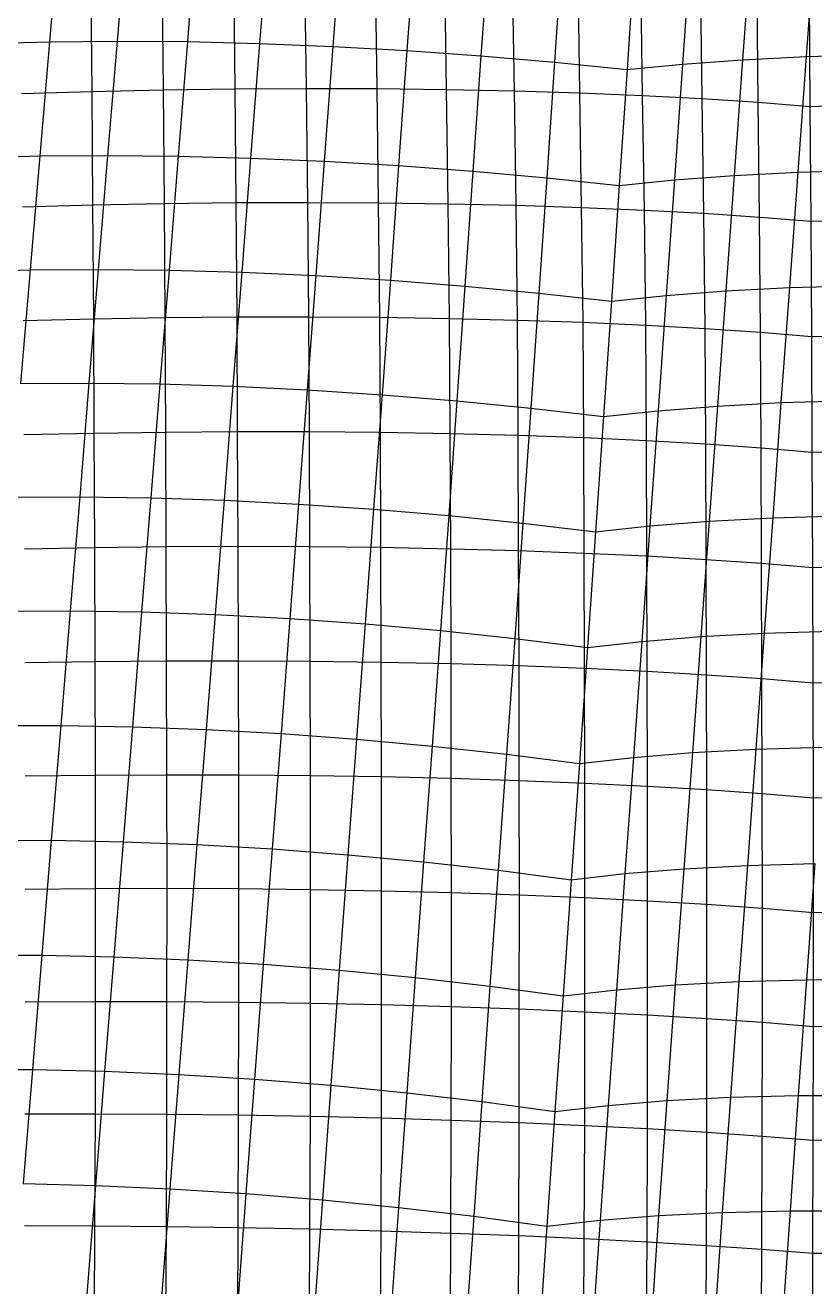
# Model space of a CAD drawing. Extents: x -429 to 429, y -1 to 209.
# Drawn here: x -165.32 to -142.7, y 104.79 to 140.9 of the extents above; entities that cross this region are included whole.
import ezdxf

# ---------------------------------------------------------------- set-up
doc = ezdxf.new("R2010")
doc.units = 0

msp = doc.modelspace()

# ---------------------------------------------------------------- linework, layer by layer
at = {"layer": 'default', "color": 5, "linetype": 'CONTINUOUS'}
for p, q in [((-164.354, 143.71, 13.21), (-164.626, 140.431, 12.586)), ((-162.416, 143.731, 12.329), (-162.683, 140.449, 11.695)), ((-160.41, 143.718, 11.618), (-160.671, 140.432, 10.979)), ((-158.353, 143.671, 11.084), (-158.606, 140.381, 10.444)), ((-156.259, 143.592, 10.73), (-156.504, 140.296, 10.096)), ((-154.147, 143.48, 10.56), (-154.383, 140.178, 9.935)), ((-152.031, 143.336, 10.574), (-152.26, 140.027, 9.965)), ((-149.928, 143.162, 10.773), (-150.151, 139.846, 10.185)), ((-146.25, 143.114, 9.727), (-146.483, 139.791, 9.14)), ((-144.529, 143.237, 8.442), (-144.767, 139.915, 7.833)), ((-142.702, 143.328, 7.309), (-142.942, 140.007, 6.683)), ((-147.854, 142.959, 11.155), (-148.075, 139.634, 10.593)), ((-147.854, 142.959, 11.155), (-148.075, 139.634, 10.593)), ((-166.484, 140.378, 13.646), (-164.626, 140.431, 12.586)), ((-164.626, 140.431, 12.586), (-164.902, 137.16, 11.954)), ((-164.626, 140.431, 12.586), (-162.683, 140.449, 11.695)), ((-162.683, 140.449, 11.695), (-162.955, 137.176, 11.051)), ((-162.683, 140.449, 11.695), (-160.671, 140.432, 10.979)), ((-160.671, 140.432, 10.979), (-160.935, 137.156, 10.33)), ((-160.671, 140.432, 10.979), (-158.606, 140.381, 10.444)), ((-158.606, 140.381, 10.444), (-158.861, 137.1, 9.795)), ((-158.606, 140.381, 10.444), (-156.504, 140.296, 10.096)), ((-156.504, 140.296, 10.096), (-156.75, 137.009, 9.452)), ((-156.504, 140.296, 10.096), (-154.383, 140.178, 9.935)), ((-154.383, 140.178, 9.935), (-154.62, 136.884, 9.303)), ((-154.383, 140.178, 9.935), (-152.26, 140.027, 9.965)), ((-152.26, 140.027, 9.965), (-152.489, 136.725, 9.35)), ((-152.26, 140.027, 9.965), (-150.151, 139.846, 10.185)), ((-150.151, 139.846, 10.185), (-150.376, 136.534, 9.592)), ((-150.151, 139.846, 10.185), (-148.075, 139.634, 10.593)), ((-148.075, 139.634, 10.593), (-146.483, 139.791, 9.14)), ((-146.483, 139.791, 9.14), (-146.717, 136.474, 8.549)), ((-146.483, 139.791, 9.14), (-144.767, 139.915, 7.833)), ((-144.767, 139.915, 7.833), (-145.008, 136.601, 7.219)), ((-144.767, 139.915, 7.833), (-142.942, 140.007, 6.683)), ((-142.942, 140.007, 6.683), (-143.185, 136.694, 6.049)), ((-142.942, 140.007, 6.683), (-141.023, 140.065, 5.698)), ((-148.075, 139.634, 10.593), (-148.298, 136.313, 10.027)), ((-148.075, 139.634, 10.593), (-148.298, 136.313, 10.027)), ((-166.761, 137.108, 13.029), (-164.902, 137.16, 11.954)), ((-164.902, 137.16, 11.954), (-165.175, 133.899, 11.327)), ((-164.902, 137.16, 11.954), (-162.955, 137.176, 11.051)), ((-162.955, 137.176, 11.051), (-163.223, 133.913, 10.415)), ((-162.955, 137.176, 11.051), (-160.935, 137.156, 10.33)), ((-160.935, 137.156, 10.33), (-161.197, 133.89, 9.688)), ((-160.935, 137.156, 10.33), (-158.861, 137.1, 9.795)), ((-158.861, 137.1, 9.795), (-159.115, 133.829, 9.153)), ((-158.861, 137.1, 9.795), (-156.75, 137.009, 9.452)), ((-156.75, 137.009, 9.452), (-156.995, 133.733, 8.814)), ((-156.75, 137.009, 9.452), (-154.62, 136.884, 9.303)), ((-154.62, 136.884, 9.303), (-154.857, 133.6, 8.675)), ((-154.62, 136.884, 9.303), (-152.489, 136.725, 9.35)), ((-152.489, 136.725, 9.35), (-152.719, 133.433, 8.736)), ((-152.489, 136.725, 9.35), (-150.376, 136.534, 9.592)), ((-150.376, 136.534, 9.592), (-150.601, 133.233, 8.998)), ((-150.376, 136.534, 9.592), (-148.298, 136.313, 10.027)), ((-146.717, 136.474, 8.549), (-145.008, 136.601, 7.219)), ((-145.008, 136.601, 7.219), (-145.247, 133.296, 6.606)), ((-145.008, 136.601, 7.219), (-143.185, 136.694, 6.049)), ((-143.185, 136.694, 6.049), (-143.425, 133.391, 5.419)), ((-143.185, 136.694, 6.049), (-141.263, 136.751, 5.049)), ((-148.298, 136.313, 10.027), (-148.521, 133.001, 9.457)), ((-148.298, 136.313, 10.027), (-148.521, 133.001, 9.457)), ((-148.298, 136.313, 10.027), (-146.717, 136.474, 8.549)), ((-146.717, 136.474, 8.549), (-146.951, 133.166, 7.956)), ((-167.036, 133.847, 12.416), (-165.175, 133.899, 11.327)), ((-165.175, 133.899, 11.327), (-165.449, 130.647, 10.697)), ((-165.175, 133.899, 11.327), (-163.223, 133.913, 10.415)), ((-163.223, 133.913, 10.415), (-163.492, 130.659, 9.776)), ((-163.223, 133.913, 10.415), (-161.197, 133.89, 9.688)), ((-161.197, 133.89, 9.688), (-161.459, 130.633, 9.045)), ((-161.197, 133.89, 9.688), (-159.115, 133.829, 9.153)), ((-159.115, 133.829, 9.153), (-159.369, 130.568, 8.509)), ((-159.115, 133.829, 9.153), (-156.995, 133.733, 8.814)), ((-156.995, 133.733, 8.814), (-157.242, 130.465, 8.174)), ((-156.995, 133.733, 8.814), (-154.857, 133.6, 8.675)), ((-154.857, 133.6, 8.675), (-155.095, 130.325, 8.044)), ((-154.857, 133.6, 8.675), (-152.719, 133.433, 8.736)), ((-152.719, 133.433, 8.736), (-152.951, 130.149, 8.118)), ((-152.719, 133.433, 8.736), (-150.601, 133.233, 8.998)), ((-146.951, 133.166, 7.956), (-145.247, 133.296, 6.606)), ((-145.247, 133.296, 6.606), (-145.487, 130, 5.988)), ((-145.247, 133.296, 6.606), (-143.425, 133.391, 5.419)), ((-143.425, 133.391, 5.419), (-143.666, 130.097, 4.785)), ((-143.425, 133.391, 5.419), (-141.502, 133.448, 4.406)), ((-150.601, 133.233, 8.998), (-150.828, 129.939, 8.398)), ((-150.601, 133.233, 8.998), (-148.521, 133.001, 9.457)), ((-148.521, 133.001, 9.457), (-148.747, 129.698, 8.879)), ((-148.521, 133.001, 9.457), (-148.747, 129.698, 8.879)), ((-148.521, 133.001, 9.457), (-146.951, 133.166, 7.956)), ((-146.951, 133.166, 7.956), (-147.186, 129.867, 7.357)), ((-165.449, 130.647, 10.697), (-163.492, 130.659, 9.776)), ((-163.492, 130.659, 9.776), (-163.755, 127.402, 9.153)), ((-163.492, 130.659, 9.776), (-161.459, 130.633, 9.045)), ((-161.459, 130.633, 9.045), (-161.717, 127.373, 8.418)), ((-161.459, 130.633, 9.045), (-159.369, 130.568, 8.509)), ((-159.369, 130.568, 8.509), (-159.621, 127.303, 7.882)), ((-159.369, 130.568, 8.509), (-157.242, 130.465, 8.174)), ((-157.242, 130.465, 8.174), (-157.487, 127.195, 7.549)), ((-157.242, 130.465, 8.174), (-155.095, 130.325, 8.044)), ((-155.095, 130.325, 8.044), (-155.335, 127.048, 7.423)), ((-155.095, 130.325, 8.044), (-152.951, 130.149, 8.118)), ((-152.951, 130.149, 8.118), (-153.185, 126.865, 7.506)), ((-152.951, 130.149, 8.118), (-150.828, 129.939, 8.398)), ((-145.487, 130, 5.988), (-143.666, 130.097, 4.785)), ((-143.666, 130.097, 4.785), (-143.901, 126.8, 4.161)), ((-143.666, 130.097, 4.785), (-141.74, 130.155, 3.759)), ((-150.828, 129.939, 8.398), (-151.058, 126.646, 7.796)), ((-150.828, 129.939, 8.398), (-148.747, 129.698, 8.879)), ((-148.747, 129.698, 8.879), (-148.975, 126.395, 8.291)), ((-148.747, 129.698, 8.879), (-148.975, 126.395, 8.291)), ((-148.747, 129.698, 8.879), (-147.186, 129.867, 7.357)), ((-147.186, 129.867, 7.357), (-147.419, 126.568, 6.756)), ((-147.186, 129.867, 7.357), (-145.487, 130, 5.988)), ((-145.487, 130, 5.988), (-145.722, 126.703, 5.375)), ((-165.715, 127.392, 10.08), (-163.755, 127.402, 9.153)), ((-163.755, 127.402, 9.153), (-164.025, 124.138, 8.511)), ((-163.755, 127.402, 9.153), (-161.717, 127.373, 8.418)), ((-161.717, 127.373, 8.418), (-161.982, 124.105, 7.771)), ((-161.717, 127.373, 8.418), (-159.621, 127.303, 7.882)), ((-159.621, 127.303, 7.882), (-159.879, 124.031, 7.234)), ((-159.621, 127.303, 7.882), (-157.487, 127.195, 7.549)), ((-157.487, 127.195, 7.549), (-157.737, 123.917, 6.904)), ((-157.487, 127.195, 7.549), (-155.335, 127.048, 7.423)), ((-155.335, 127.048, 7.423), (-155.578, 123.764, 6.785)), ((-155.335, 127.048, 7.423), (-153.185, 126.865, 7.506)), ((-153.185, 126.865, 7.506), (-153.423, 123.573, 6.878)), ((-153.185, 126.865, 7.506), (-151.058, 126.646, 7.796)), ((-145.722, 126.703, 5.375), (-143.901, 126.8, 4.161)), ((-143.901, 126.8, 4.161), (-144.143, 123.497, 3.519)), ((-143.901, 126.8, 4.161), (-141.972, 126.858, 3.126)), ((-151.058, 126.646, 7.796), (-151.292, 123.346, 7.182)), ((-151.058, 126.646, 7.796), (-148.975, 126.395, 8.291)), ((-148.975, 126.395, 8.291), (-147.419, 126.568, 6.756)), ((-147.419, 126.568, 6.756), (-147.657, 123.262, 6.141)), ((-147.419, 126.568, 6.756), (-145.722, 126.703, 5.375)), ((-145.722, 126.703, 5.375), (-145.964, 123.399, 4.745)), ((-148.975, 126.395, 8.291), (-149.206, 123.086, 7.693)), ((-148.975, 126.395, 8.291), (-149.206, 123.086, 7.693)), ((-165.99, 124.13, 9.445), (-164.025, 124.138, 8.511)), ((-164.025, 124.138, 8.511), (-164.295, 120.858, 7.87)), ((-164.025, 124.138, 8.511), (-161.982, 124.105, 7.771)), ((-161.982, 124.105, 7.771), (-162.246, 120.821, 7.126)), ((-161.982, 124.105, 7.771), (-159.879, 124.031, 7.234)), ((-159.879, 124.031, 7.234), (-160.137, 120.743, 6.588)), ((-159.879, 124.031, 7.234), (-157.737, 123.917, 6.904)), ((-157.737, 123.917, 6.904), (-157.989, 120.623, 6.261)), ((-157.737, 123.917, 6.904), (-155.578, 123.764, 6.785)), ((-155.578, 123.764, 6.785), (-155.824, 120.464, 6.147)), ((-155.578, 123.764, 6.785), (-153.423, 123.573, 6.878)), ((-153.423, 123.573, 6.878), (-153.663, 120.266, 6.247)), ((-153.423, 123.573, 6.878), (-151.292, 123.346, 7.182)), ((-144.143, 123.497, 3.519), (-142.212, 123.555, 2.474)), ((-151.292, 123.346, 7.182), (-151.527, 120.033, 6.562)), ((-151.292, 123.346, 7.182), (-149.206, 123.086, 7.693)), ((-149.206, 123.086, 7.693), (-147.657, 123.262, 6.141)), ((-147.657, 123.262, 6.141), (-147.895, 119.942, 5.521)), ((-147.657, 123.262, 6.141), (-145.964, 123.399, 4.745)), ((-145.964, 123.399, 4.745), (-146.205, 120.081, 4.113)), ((-145.964, 123.399, 4.745), (-144.143, 123.497, 3.519)), ((-144.143, 123.497, 3.519), (-144.383, 120.178, 2.876)), ((-149.206, 123.086, 7.693), (-149.439, 119.765, 7.087)), ((-149.206, 123.086, 7.693), (-149.439, 119.765, 7.087)), ((-166.263, 120.853, 8.81), (-164.295, 120.858, 7.87)), ((-164.295, 120.858, 7.87), (-164.569, 117.569, 7.214)), ((-164.295, 120.858, 7.87), (-162.246, 120.821, 7.126)), ((-162.246, 120.821, 7.126), (-162.514, 117.529, 6.467)), ((-162.246, 120.821, 7.126), (-160.137, 120.743, 6.588)), ((-160.137, 120.743, 6.588), (-160.399, 117.446, 5.928)), ((-160.137, 120.743, 6.588), (-157.989, 120.623, 6.261)), ((-157.989, 120.623, 6.261), (-158.244, 117.321, 5.603)), ((-157.989, 120.623, 6.261), (-155.824, 120.464, 6.147)), ((-155.824, 120.464, 6.147), (-156.072, 117.156, 5.495)), ((-155.824, 120.464, 6.147), (-153.663, 120.266, 6.247)), ((-153.663, 120.266, 6.247), (-153.904, 116.952, 5.606)), ((-153.663, 120.266, 6.247), (-151.527, 120.033, 6.562)), ((-151.527, 120.033, 6.562), (-151.765, 116.711, 5.934)), ((-151.527, 120.033, 6.562), (-149.439, 119.765, 7.087)), ((-149.439, 119.765, 7.087), (-147.895, 119.942, 5.521)), ((-147.895, 119.942, 5.521), (-148.137, 116.615, 4.894)), ((-147.895, 119.942, 5.521), (-146.205, 120.081, 4.113)), ((-146.205, 120.081, 4.113), (-146.45, 116.754, 3.471)), ((-146.205, 120.081, 4.113), (-144.383, 120.178, 2.876)), ((-144.383, 120.178, 2.876), (-144.629, 116.851, 2.221)), ((-144.383, 120.178, 2.876), (-142.45, 120.235, 1.823)), ((-149.439, 119.765, 7.087), (-149.674, 116.436, 6.476)), ((-149.439, 119.765, 7.087), (-149.674, 116.436, 6.476)), ((-166.542, 117.566, 8.162), (-164.569, 117.569, 7.214)), ((-164.569, 117.569, 7.214), (-164.844, 114.28, 6.559)), ((-164.569, 117.569, 7.214), (-162.514, 117.529, 6.467)), ((-162.514, 117.529, 6.467), (-162.783, 114.236, 5.807)), ((-162.514, 117.529, 6.467), (-160.399, 117.446, 5.928)), ((-160.399, 117.446, 5.928), (-160.661, 114.149, 5.268)), ((-160.399, 117.446, 5.928), (-158.244, 117.321, 5.603)), ((-158.244, 117.321, 5.603), (-158.498, 114.019, 4.946)), ((-158.244, 117.321, 5.603), (-156.072, 117.156, 5.495)), ((-156.072, 117.156, 5.495), (-156.319, 113.849, 4.845)), ((-156.072, 117.156, 5.495), (-153.904, 116.952, 5.606)), ((-153.904, 116.952, 5.606), (-154.146, 113.639, 4.966)), ((-153.904, 116.952, 5.606), (-151.765, 116.711, 5.934)), ((-151.765, 116.711, 5.934), (-152.002, 113.393, 5.307)), ((-151.765, 116.711, 5.934), (-149.674, 116.436, 6.476)), ((-148.137, 116.615, 4.894), (-146.45, 116.754, 3.471)), ((-146.45, 116.754, 3.471), (-146.695, 113.429, 2.829)), ((-146.45, 116.754, 3.471), (-144.629, 116.851, 2.221)), ((-144.629, 116.851, 2.221), (-144.874, 113.525, 1.567)), ((-144.629, 116.851, 2.221), (-142.693, 116.906, 1.157)), ((-142.693, 116.906, 1.157), (-142.936, 113.578, 0.493)), ((-149.674, 116.436, 6.476), (-149.909, 113.112, 5.866)), ((-149.674, 116.436, 6.476), (-149.909, 113.112, 5.866)), ((-149.674, 116.436, 6.476), (-148.137, 116.615, 4.894)), ((-148.137, 116.615, 4.894), (-148.379, 113.29, 4.268)), ((-166.821, 114.28, 7.515), (-164.844, 114.28, 6.559)), ((-164.844, 114.28, 6.559), (-165.113, 111.003, 5.92)), ((-164.844, 114.28, 6.559), (-162.783, 114.236, 5.807)), ((-162.783, 114.236, 5.807), (-163.047, 110.955, 5.165)), ((-162.783, 114.236, 5.807), (-160.661, 114.149, 5.268)), ((-160.661, 114.149, 5.268), (-160.918, 110.863, 4.624)), ((-160.661, 114.149, 5.268), (-158.498, 114.019, 4.946)), ((-158.498, 114.019, 4.946), (-158.749, 110.729, 4.304)), ((-158.498, 114.019, 4.946), (-156.319, 113.849, 4.845)), ((-156.319, 113.849, 4.845), (-156.564, 110.554, 4.208)), ((-156.319, 113.849, 4.845), (-154.146, 113.639, 4.966)), ((-154.146, 113.639, 4.966), (-154.385, 110.34, 4.337)), ((-154.146, 113.639, 4.966), (-152.002, 113.393, 5.307)), ((-148.379, 113.29, 4.268), (-146.695, 113.429, 2.829)), ((-146.695, 113.429, 2.829), (-146.935, 110.118, 2.199)), ((-146.695, 113.429, 2.829), (-144.874, 113.525, 1.567)), ((-144.874, 113.525, 1.567), (-145.114, 110.212, 0.926)), ((-144.874, 113.525, 1.567), (-142.936, 113.578, 0.493)), ((-142.936, 113.578, 0.493), (-143.173, 110.262, -0.156)), ((-142.936, 113.578, 0.493), (-140.9, 113.588, -0.381)), ((-152.002, 113.393, 5.307), (-152.237, 110.089, 4.69)), ((-152.002, 113.393, 5.307), (-149.909, 113.112, 5.866)), ((-149.909, 113.112, 5.866), (-150.141, 109.804, 5.263)), ((-149.909, 113.112, 5.866), (-150.141, 109.804, 5.263)), ((-149.909, 113.112, 5.866), (-148.379, 113.29, 4.268)), ((-148.379, 113.29, 4.268), (-148.617, 109.981, 3.65)), ((-167.093, 111.006, 6.882), (-165.113, 111.003, 5.92)), ((-165.113, 111.003, 5.92), (-165.375, 107.741, 5.3)), ((-165.113, 111.003, 5.92), (-163.047, 110.955, 5.165)), ((-163.047, 110.955, 5.165), (-163.304, 107.689, 4.542)), ((-163.047, 110.955, 5.165), (-160.918, 110.863, 4.624)), ((-160.918, 110.863, 4.624), (-161.17, 107.593, 4)), ((-160.918, 110.863, 4.624), (-158.749, 110.729, 4.304)), ((-158.749, 110.729, 4.304), (-158.996, 107.456, 3.682)), ((-158.749, 110.729, 4.304), (-156.564, 110.554, 4.208)), ((-156.564, 110.554, 4.208), (-156.805, 107.277, 3.59)), ((-156.564, 110.554, 4.208), (-154.385, 110.34, 4.337)), ((-154.385, 110.34, 4.337), (-154.621, 107.06, 3.725)), ((-154.385, 110.34, 4.337), (-152.237, 110.089, 4.69)), ((-146.935, 110.118, 2.199), (-145.114, 110.212, 0.926)), ((-145.114, 110.212, 0.926), (-145.348, 106.916, 0.302)), ((-145.114, 110.212, 0.926), (-143.173, 110.262, -0.156)), ((-143.173, 110.262, -0.156), (-143.405, 106.963, -0.787)), ((-143.173, 110.262, -0.156), (-141.133, 110.269, -1.036)), ((-152.237, 110.089, 4.69), (-152.468, 106.806, 4.086)), ((-152.237, 110.089, 4.69), (-150.141, 109.804, 5.263)), ((-150.141, 109.804, 5.263), (-150.37, 106.519, 4.669)), ((-150.141, 109.804, 5.263), (-150.37, 106.519, 4.669)), ((-150.141, 109.804, 5.263), (-148.617, 109.981, 3.65)), ((-148.617, 109.981, 3.65), (-148.85, 106.693, 3.045)), ((-148.617, 109.981, 3.65), (-146.935, 110.118, 2.199)), ((-146.935, 110.118, 2.199), (-147.17, 106.825, 1.584)), ((-165.375, 107.741, 5.3), (-163.304, 107.689, 4.542)), ((-163.304, 107.689, 4.542), (-163.557, 104.441, 3.934)), ((-163.304, 107.689, 4.542), (-161.17, 107.593, 4)), ((-161.17, 107.593, 4), (-161.418, 104.342, 3.392)), ((-161.17, 107.593, 4), (-158.996, 107.456, 3.682)), ((-158.996, 107.456, 3.682), (-159.238, 104.201, 3.074)), ((-158.996, 107.456, 3.682), (-156.805, 107.277, 3.59)), ((-156.805, 107.277, 3.59), (-157.041, 104.02, 2.986)), ((-156.805, 107.277, 3.59), (-154.621, 107.06, 3.725)), ((-154.621, 107.06, 3.725), (-154.853, 103.801, 3.127)), ((-154.621, 107.06, 3.725), (-152.468, 106.806, 4.086)), ((-147.17, 106.825, 1.584), (-145.348, 106.916, 0.302)), ((-145.348, 106.916, 0.302), (-145.577, 103.639, -0.306)), ((-145.348, 106.916, 0.302), (-143.405, 106.963, -0.787)), ((-143.405, 106.963, -0.787), (-143.631, 103.682, -1.403)), ((-143.405, 106.963, -0.787), (-141.361, 106.966, -1.672)), ((-152.468, 106.806, 4.086), (-152.696, 103.546, 3.497)), ((-152.468, 106.806, 4.086), (-150.37, 106.519, 4.669)), ((-150.37, 106.519, 4.669), (-148.85, 106.693, 3.045)), ((-148.85, 106.693, 3.045), (-149.078, 103.426, 2.456)), ((-148.85, 106.693, 3.045), (-147.17, 106.825, 1.584)), ((-147.17, 106.825, 1.584), (-147.399, 103.554, 0.985)), ((-150.37, 106.519, 4.669), (-150.595, 103.257, 4.09)), ((-150.37, 106.519, 4.669), (-150.595, 103.257, 4.09))]:
    msp.add_line(p, q, dxfattribs=at)
at = {"layer": 'default', "color": 3, "linetype": 'CONTINUOUS'}
for p, q in [((-161.359, 139.055, 37.046), (-161.39, 142.303, 36.676)), ((-159.307, 139.083, 37.068), (-159.342, 142.337, 36.683)), ((-157.261, 139.095, 36.915), (-157.3, 142.352, 36.521)), ((-155.235, 139.088, 36.589), (-155.279, 142.35, 36.189)), ((-153.245, 139.065, 36.093), (-153.292, 142.331, 35.691)), ((-151.304, 139.024, 35.43), (-151.355, 142.294, 35.031)), ((-163.401, 139.009, 36.851), (-163.431, 142.253, 36.499)), ((-149.428, 138.967, 34.604), (-149.479, 142.239, 34.211)), ((-147.629, 138.893, 33.623), (-147.679, 142.168, 33.239)), ((-145.921, 138.803, 32.492), (-145.967, 142.08, 32.121)), ((-144.316, 138.697, 31.221), (-144.354, 141.977, 30.865)), ((-142.826, 138.578, 29.818), (-142.853, 141.858, 29.48)), ((-142.826, 138.578, 29.818), (-142.853, 141.858, 29.48)), ((-163.401, 139.009, 36.851), (-161.359, 139.055, 37.046)), ((-161.359, 139.055, 37.046), (-159.307, 139.083, 37.068)), ((-161.331, 135.799, 37.408), (-161.359, 139.055, 37.046)), ((-159.307, 139.083, 37.068), (-157.261, 139.095, 36.915)), ((-159.276, 135.823, 37.445), (-159.307, 139.083, 37.068)), ((-157.261, 139.095, 36.915), (-155.235, 139.088, 36.589)), ((-157.224, 135.83, 37.303), (-157.261, 139.095, 36.915)), ((-155.235, 139.088, 36.589), (-153.245, 139.065, 36.093)), ((-155.194, 135.82, 36.984), (-155.235, 139.088, 36.589)), ((-153.245, 139.065, 36.093), (-151.304, 139.024, 35.43)), ((-153.199, 135.792, 36.489), (-153.245, 139.065, 36.093)), ((-165.42, 138.947, 36.483), (-163.401, 139.009, 36.851)), ((-163.376, 135.759, 37.193), (-163.401, 139.009, 36.851)), ((-151.304, 139.024, 35.43), (-149.428, 138.967, 34.604)), ((-151.255, 135.748, 35.823), (-151.304, 139.024, 35.43)), ((-149.428, 138.967, 34.604), (-147.629, 138.893, 33.623)), ((-149.377, 135.687, 34.991), (-149.428, 138.967, 34.604)), ((-147.629, 138.893, 33.623), (-145.921, 138.803, 32.492)), ((-147.58, 135.61, 33.999), (-147.629, 138.893, 33.623)), ((-145.921, 138.803, 32.492), (-144.316, 138.697, 31.221)), ((-145.877, 135.518, 32.854), (-145.921, 138.803, 32.492)), ((-144.316, 138.697, 31.221), (-142.826, 138.578, 29.818)), ((-144.281, 135.411, 31.565), (-144.316, 138.697, 31.221)), ((-142.826, 138.578, 29.818), (-140.808, 138.647, 30.278)), ((-142.804, 135.289, 30.143), (-142.826, 138.578, 29.818)), ((-142.804, 135.289, 30.143), (-142.826, 138.578, 29.818)), ((-163.376, 135.759, 37.193), (-161.331, 135.799, 37.408)), ((-161.331, 135.799, 37.408), (-159.276, 135.823, 37.445)), ((-161.309, 132.534, 37.753), (-161.331, 135.799, 37.408)), ((-159.276, 135.823, 37.445), (-157.224, 135.83, 37.303)), ((-159.249, 132.553, 37.803), (-159.276, 135.823, 37.445)), ((-157.224, 135.83, 37.303), (-155.194, 135.82, 36.984)), ((-157.194, 132.555, 37.67), (-157.224, 135.83, 37.303)), ((-155.194, 135.82, 36.984), (-153.199, 135.792, 36.489)), ((-155.158, 132.541, 37.356), (-155.194, 135.82, 36.984)), ((-165.395, 135.701, 36.801), (-163.376, 135.759, 37.193)), ((-163.355, 132.498, 37.52), (-163.376, 135.759, 37.193)), ((-153.199, 135.792, 36.489), (-151.255, 135.748, 35.823)), ((-153.16, 132.509, 36.863), (-153.199, 135.792, 36.489)), ((-151.255, 135.748, 35.823), (-149.377, 135.687, 34.991)), ((-151.213, 132.461, 36.194), (-151.255, 135.748, 35.823)), ((-149.377, 135.687, 34.991), (-147.58, 135.61, 33.999)), ((-149.334, 132.397, 35.356), (-149.377, 135.687, 34.991)), ((-147.58, 135.61, 33.999), (-145.877, 135.518, 32.854)), ((-147.538, 132.317, 34.355), (-147.58, 135.61, 33.999)), ((-145.877, 135.518, 32.854), (-144.281, 135.411, 31.565)), ((-145.839, 132.223, 33.198), (-145.877, 135.518, 32.854)), ((-144.281, 135.411, 31.565), (-142.804, 135.289, 30.143)), ((-144.25, 132.114, 31.895), (-144.281, 135.411, 31.565)), ((-142.804, 135.289, 30.143), (-140.787, 135.354, 30.627)), ((-142.785, 131.991, 30.457), (-142.804, 135.289, 30.143)), ((-142.785, 131.991, 30.457), (-142.804, 135.289, 30.143)), ((-161.309, 132.534, 37.753), (-159.249, 132.553, 37.803)), ((-159.249, 132.553, 37.803), (-157.194, 132.555, 37.67)), ((-159.232, 129.271, 38.101), (-159.249, 132.553, 37.803)), ((-157.194, 132.555, 37.67), (-155.158, 132.541, 37.356)), ((-157.176, 129.268, 37.969), (-157.194, 132.555, 37.67)), ((-165.373, 132.445, 37.107), (-163.355, 132.498, 37.52)), ((-163.355, 132.498, 37.52), (-161.309, 132.534, 37.753)), ((-163.338, 129.227, 37.817), (-163.355, 132.498, 37.52)), ((-161.291, 129.257, 38.05), (-161.309, 132.534, 37.753)), ((-155.158, 132.541, 37.356), (-153.16, 132.509, 36.863)), ((-155.141, 129.249, 37.656), (-155.158, 132.541, 37.356)), ((-153.16, 132.509, 36.863), (-151.213, 132.461, 36.194)), ((-153.143, 129.214, 37.163), (-153.16, 132.509, 36.863)), ((-151.213, 132.461, 36.194), (-149.334, 132.397, 35.356)), ((-151.196, 129.162, 36.496), (-151.213, 132.461, 36.194)), ((-149.334, 132.397, 35.356), (-147.538, 132.317, 34.355)), ((-149.317, 129.095, 35.658), (-149.334, 132.397, 35.356)), ((-147.538, 132.317, 34.355), (-145.839, 132.223, 33.198)), ((-147.522, 129.013, 34.657), (-147.538, 132.317, 34.355)), ((-145.839, 132.223, 33.198), (-144.25, 132.114, 31.895)), ((-145.823, 128.917, 33.5), (-145.839, 132.223, 33.198)), ((-144.25, 132.114, 31.895), (-142.785, 131.991, 30.457)), ((-144.234, 128.807, 32.198), (-144.25, 132.114, 31.895)), ((-142.785, 131.991, 30.457), (-140.769, 132.051, 30.961)), ((-142.769, 128.684, 30.76), (-142.785, 131.991, 30.457)), ((-142.769, 128.684, 30.76), (-142.785, 131.991, 30.457)), ((-165.356, 129.181, 37.404), (-163.338, 129.227, 37.817)), ((-163.338, 129.227, 37.817), (-161.291, 129.257, 38.05)), ((-163.323, 125.955, 38.105), (-163.338, 129.227, 37.817)), ((-161.291, 129.257, 38.05), (-159.232, 129.271, 38.101)), ((-161.276, 125.979, 38.339), (-161.291, 129.257, 38.05)), ((-159.232, 129.271, 38.101), (-157.176, 129.268, 37.969)), ((-159.217, 125.987, 38.39), (-159.232, 129.271, 38.101)), ((-157.176, 129.268, 37.969), (-155.141, 129.249, 37.656)), ((-157.162, 125.98, 38.259), (-157.176, 129.268, 37.969)), ((-155.141, 129.249, 37.656), (-153.143, 129.214, 37.163)), ((-155.127, 125.956, 37.946), (-155.141, 129.249, 37.656)), ((-153.143, 129.214, 37.163), (-151.196, 129.162, 36.496)), ((-153.128, 125.917, 37.454), (-153.143, 129.214, 37.163)), ((-151.196, 129.162, 36.496), (-149.317, 129.095, 35.658)), ((-151.182, 125.862, 36.787), (-151.196, 129.162, 36.496)), ((-149.317, 129.095, 35.658), (-147.522, 129.013, 34.657)), ((-149.304, 125.792, 35.95), (-149.317, 129.095, 35.658)), ((-147.522, 129.013, 34.657), (-145.823, 128.917, 33.5)), ((-147.508, 125.708, 34.949), (-147.522, 129.013, 34.657)), ((-145.823, 128.917, 33.5), (-144.234, 128.807, 32.198)), ((-145.809, 125.61, 33.793), (-145.823, 128.917, 33.5)), ((-144.234, 128.807, 32.198), (-142.769, 128.684, 30.76)), ((-144.221, 125.499, 32.491), (-144.234, 128.807, 32.198)), ((-142.769, 128.684, 30.76), (-140.753, 128.739, 31.265)), ((-142.755, 125.376, 31.053), (-142.769, 128.684, 30.76)), ((-142.755, 125.376, 31.053), (-142.769, 128.684, 30.76)), ((-165.341, 125.915, 37.691), (-163.323, 125.955, 38.105)), ((-163.323, 125.955, 38.105), (-161.276, 125.979, 38.339)), ((-163.312, 122.69, 38.382), (-163.323, 125.955, 38.105)), ((-161.276, 125.979, 38.339), (-159.217, 125.987, 38.39)), ((-161.265, 122.708, 38.617), (-161.276, 125.979, 38.339)), ((-159.217, 125.987, 38.39), (-157.162, 125.98, 38.259)), ((-159.206, 122.71, 38.669), (-159.217, 125.987, 38.39)), ((-157.162, 125.98, 38.259), (-155.127, 125.956, 37.946)), ((-157.151, 122.698, 38.539), (-157.162, 125.98, 38.259)), ((-155.127, 125.956, 37.946), (-153.128, 125.917, 37.454)), ((-155.116, 122.669, 38.227), (-155.127, 125.956, 37.946)), ((-153.128, 125.917, 37.454), (-151.182, 125.862, 36.787)), ((-153.118, 122.626, 37.735), (-153.128, 125.917, 37.454)), ((-151.182, 125.862, 36.787), (-149.304, 125.792, 35.95)), ((-151.171, 122.568, 37.068), (-151.182, 125.862, 36.787)), ((-149.304, 125.792, 35.95), (-147.508, 125.708, 34.949)), ((-149.293, 122.495, 36.232), (-149.304, 125.792, 35.95)), ((-147.508, 125.708, 34.949), (-145.809, 125.61, 33.793)), ((-147.497, 122.409, 35.231), (-147.508, 125.708, 34.949)), ((-145.809, 125.61, 33.793), (-144.221, 125.499, 32.491)), ((-145.798, 122.309, 34.076), (-145.809, 125.61, 33.793)), ((-144.221, 125.499, 32.491), (-142.755, 125.376, 31.053)), ((-144.21, 122.198, 32.774), (-144.221, 125.499, 32.491)), ((-142.755, 125.376, 31.053), (-140.74, 125.424, 31.559)), ((-142.745, 122.075, 31.336), (-142.755, 125.376, 31.053)), ((-142.745, 122.075, 31.336), (-142.755, 125.376, 31.053)), ((-165.329, 122.657, 37.967), (-163.312, 122.69, 38.382)), ((-163.312, 122.69, 38.382), (-161.265, 122.708, 38.617)), ((-163.304, 119.436, 38.647), (-163.312, 122.69, 38.382)), ((-161.265, 122.708, 38.617), (-159.206, 122.71, 38.669)), ((-161.258, 119.447, 38.882), (-161.265, 122.708, 38.617)), ((-159.206, 122.71, 38.669), (-157.151, 122.698, 38.539)), ((-159.199, 119.443, 38.935), (-159.206, 122.71, 38.669)), ((-157.151, 122.698, 38.539), (-155.116, 122.669, 38.227)), ((-157.144, 119.425, 38.805), (-157.151, 122.698, 38.539)), ((-155.116, 122.669, 38.227), (-153.118, 122.626, 37.735)), ((-155.109, 119.391, 38.494), (-155.116, 122.669, 38.227)), ((-153.118, 122.626, 37.735), (-151.171, 122.568, 37.068)), ((-153.11, 119.344, 38.003), (-153.118, 122.626, 37.735)), ((-151.171, 122.568, 37.068), (-149.293, 122.495, 36.232)), ((-151.164, 119.282, 37.337), (-151.171, 122.568, 37.068)), ((-149.293, 122.495, 36.232), (-147.497, 122.409, 35.231)), ((-149.286, 119.207, 36.5), (-149.293, 122.495, 36.232)), ((-147.497, 122.409, 35.231), (-145.798, 122.309, 34.076)), ((-147.49, 119.119, 35.5), (-147.497, 122.409, 35.231)), ((-145.798, 122.309, 34.076), (-144.21, 122.198, 32.774)), ((-145.791, 119.019, 34.345), (-145.798, 122.309, 34.076)), ((-144.21, 122.198, 32.774), (-142.745, 122.075, 31.336)), ((-144.203, 118.907, 33.043), (-144.21, 122.198, 32.774)), ((-142.745, 122.075, 31.336), (-140.729, 122.117, 31.843)), ((-142.738, 118.785, 31.606), (-142.745, 122.075, 31.336)), ((-142.738, 118.785, 31.606), (-142.745, 122.075, 31.336)), ((-165.322, 119.41, 38.231), (-163.304, 119.436, 38.647)), ((-163.304, 119.436, 38.647), (-161.258, 119.447, 38.882)), ((-163.301, 116.191, 38.897), (-163.304, 119.436, 38.647)), ((-161.258, 119.447, 38.882), (-159.199, 119.443, 38.935)), ((-161.254, 116.195, 39.133), (-161.258, 119.447, 38.882)), ((-159.199, 119.443, 38.935), (-157.144, 119.425, 38.805)), ((-159.196, 116.185, 39.187), (-159.199, 119.443, 38.935)), ((-157.144, 119.425, 38.805), (-155.109, 119.391, 38.494)), ((-157.141, 116.161, 39.057), (-157.144, 119.425, 38.805)), ((-155.109, 119.391, 38.494), (-153.11, 119.344, 38.003)), ((-155.106, 116.123, 38.746), (-155.109, 119.391, 38.494)), ((-153.11, 119.344, 38.003), (-151.164, 119.282, 37.337)), ((-153.107, 116.072, 38.256), (-153.11, 119.344, 38.003)), ((-151.164, 119.282, 37.337), (-149.286, 119.207, 36.5)), ((-151.161, 116.007, 37.59), (-151.164, 119.282, 37.337)), ((-149.286, 119.207, 36.5), (-147.49, 119.119, 35.5)), ((-149.283, 115.929, 36.754), (-149.286, 119.207, 36.5)), ((-147.49, 119.119, 35.5), (-145.791, 119.019, 34.345)), ((-147.487, 115.84, 35.755), (-147.49, 119.119, 35.5)), ((-145.791, 119.019, 34.345), (-144.203, 118.907, 33.043)), ((-145.788, 115.739, 34.6), (-145.791, 119.019, 34.345)), ((-144.203, 118.907, 33.043), (-142.738, 118.785, 31.606)), ((-144.199, 115.627, 33.298), (-144.203, 118.907, 33.043)), ((-142.738, 118.785, 31.606), (-140.722, 118.821, 32.113)), ((-142.734, 115.506, 31.861), (-142.738, 118.785, 31.606)), ((-142.734, 115.506, 31.861), (-142.738, 118.785, 31.606)), ((-165.318, 116.173, 38.48), (-163.301, 116.191, 38.897)), ((-163.302, 112.958, 39.132), (-163.301, 116.191, 38.897)), ((-163.301, 116.191, 38.897), (-161.254, 116.195, 39.133)), ((-161.256, 112.955, 39.369), (-161.254, 116.195, 39.133)), ((-161.254, 116.195, 39.133), (-159.196, 116.185, 39.187)), ((-159.197, 112.939, 39.423), (-159.196, 116.185, 39.187)), ((-159.196, 116.185, 39.187), (-157.141, 116.161, 39.057)), ((-157.142, 112.909, 39.294), (-157.141, 116.161, 39.057)), ((-157.141, 116.161, 39.057), (-155.106, 116.123, 38.746)), ((-155.107, 112.866, 38.984), (-155.106, 116.123, 38.746)), ((-155.106, 116.123, 38.746), (-153.107, 116.072, 38.256)), ((-153.108, 112.81, 38.494), (-153.107, 116.072, 38.256)), ((-153.107, 116.072, 38.256), (-151.161, 116.007, 37.59)), ((-151.162, 112.742, 37.829), (-151.161, 116.007, 37.59)), ((-151.161, 116.007, 37.59), (-149.283, 115.929, 36.754)), ((-149.284, 112.662, 36.993), (-149.283, 115.929, 36.754)), ((-149.283, 115.929, 36.754), (-147.487, 115.84, 35.755)), ((-147.488, 112.571, 35.994), (-147.487, 115.84, 35.755)), ((-147.487, 115.84, 35.755), (-145.788, 115.739, 34.6)), ((-145.789, 112.469, 34.839), (-145.788, 115.739, 34.6)), ((-145.788, 115.739, 34.6), (-144.199, 115.627, 33.298)), ((-144.2, 112.358, 33.538), (-144.199, 115.627, 33.298)), ((-144.199, 115.627, 33.298), (-142.734, 115.506, 31.861)), ((-142.735, 112.239, 32.1), (-142.734, 115.506, 31.861)), ((-142.735, 112.239, 32.1), (-142.734, 115.506, 31.861)), ((-142.734, 115.506, 31.861), (-140.719, 115.534, 32.369)), ((-165.319, 112.948, 38.714), (-163.302, 112.958, 39.132)), ((-163.308, 109.739, 39.35), (-163.302, 112.958, 39.132)), ((-163.302, 112.958, 39.132), (-161.256, 112.955, 39.369)), ((-161.262, 109.728, 39.587), (-161.256, 112.955, 39.369)), ((-161.256, 112.955, 39.369), (-159.197, 112.939, 39.423)), ((-159.203, 109.705, 39.642), (-159.197, 112.939, 39.423)), ((-159.197, 112.939, 39.423), (-157.142, 112.909, 39.294)), ((-157.148, 109.669, 39.514), (-157.142, 112.909, 39.294)), ((-157.142, 112.909, 39.294), (-155.107, 112.866, 38.984)), ((-155.113, 109.62, 39.205), (-155.107, 112.866, 38.984)), ((-155.107, 112.866, 38.984), (-153.108, 112.81, 38.494)), ((-153.114, 109.56, 38.715), (-153.108, 112.81, 38.494)), ((-153.108, 112.81, 38.494), (-151.162, 112.742, 37.829)), ((-151.168, 109.489, 38.05), (-151.162, 112.742, 37.829)), ((-151.162, 112.742, 37.829), (-149.284, 112.662, 36.993)), ((-149.289, 109.407, 37.215), (-149.284, 112.662, 36.993)), ((-149.284, 112.662, 36.993), (-147.488, 112.571, 35.994)), ((-147.493, 109.315, 36.216), (-147.488, 112.571, 35.994)), ((-147.488, 112.571, 35.994), (-145.789, 112.469, 34.839)), ((-145.794, 109.214, 35.061), (-145.789, 112.469, 34.839)), ((-145.789, 112.469, 34.839), (-144.2, 112.358, 33.538)), ((-144.205, 109.103, 33.76), (-144.2, 112.358, 33.538)), ((-144.2, 112.358, 33.538), (-142.735, 112.239, 32.1)), ((-142.74, 108.986, 32.322), (-142.735, 112.239, 32.1)), ((-142.74, 108.986, 32.322), (-142.735, 112.239, 32.1)), ((-142.735, 112.239, 32.1), (-140.719, 112.26, 32.609)), ((-165.326, 109.737, 38.932), (-163.308, 109.739, 39.35)), ((-163.32, 106.534, 39.55), (-163.308, 109.739, 39.35)), ((-163.308, 109.739, 39.35), (-161.262, 109.728, 39.587)), ((-161.273, 106.515, 39.788), (-161.262, 109.728, 39.587)), ((-161.262, 109.728, 39.587), (-159.203, 109.705, 39.642)), ((-159.214, 106.484, 39.844), (-159.203, 109.705, 39.642)), ((-159.203, 109.705, 39.642), (-157.148, 109.669, 39.514)), ((-157.159, 106.442, 39.716), (-157.148, 109.669, 39.514)), ((-157.148, 109.669, 39.514), (-155.113, 109.62, 39.205)), ((-155.124, 106.388, 39.407), (-155.113, 109.62, 39.205)), ((-155.113, 109.62, 39.205), (-153.114, 109.56, 38.715)), ((-153.125, 106.324, 38.918), (-153.114, 109.56, 38.715)), ((-153.114, 109.56, 38.715), (-151.168, 109.489, 38.05)), ((-151.179, 106.25, 38.253), (-151.168, 109.489, 38.05)), ((-151.168, 109.489, 38.05), (-149.289, 109.407, 37.215)), ((-149.3, 106.166, 37.418), (-149.289, 109.407, 37.215)), ((-149.289, 109.407, 37.215), (-147.493, 109.315, 36.216)), ((-147.504, 106.073, 36.419), (-147.493, 109.315, 36.216)), ((-147.493, 109.315, 36.216), (-145.794, 109.214, 35.061)), ((-145.804, 105.972, 35.265), (-145.794, 109.214, 35.061)), ((-145.794, 109.214, 35.061), (-144.205, 109.103, 33.76)), ((-144.216, 105.863, 33.963), (-144.205, 109.103, 33.76)), ((-144.205, 109.103, 33.76), (-142.74, 108.986, 32.322)), ((-142.75, 105.748, 32.526), (-142.74, 108.986, 32.322)), ((-142.75, 105.748, 32.526), (-142.74, 108.986, 32.322)), ((-142.74, 108.986, 32.322), (-140.724, 108.999, 32.832)), ((-165.337, 106.541, 39.131), (-163.32, 106.534, 39.55)), ((-163.338, 103.343, 39.73), (-163.32, 106.534, 39.55)), ((-163.32, 106.534, 39.55), (-161.273, 106.515, 39.788)), ((-161.291, 103.315, 39.969), (-161.273, 106.515, 39.788)), ((-161.273, 106.515, 39.788), (-159.214, 106.484, 39.844)), ((-159.232, 103.277, 40.025), (-159.214, 106.484, 39.844)), ((-159.214, 106.484, 39.844), (-157.159, 106.442, 39.716)), ((-157.176, 103.228, 39.898), (-157.159, 106.442, 39.716)), ((-157.159, 106.442, 39.716), (-155.124, 106.388, 39.407)), ((-155.141, 103.17, 39.589), (-155.124, 106.388, 39.407)), ((-155.124, 106.388, 39.407), (-153.125, 106.324, 38.918)), ((-153.142, 103.101, 39.1), (-153.125, 106.324, 38.918)), ((-153.125, 106.324, 38.918), (-151.179, 106.25, 38.253)), ((-151.195, 103.024, 38.436), (-151.179, 106.25, 38.253)), ((-151.179, 106.25, 38.253), (-149.3, 106.166, 37.418)), ((-149.316, 102.938, 37.601), (-149.3, 106.166, 37.418)), ((-149.3, 106.166, 37.418), (-147.504, 106.073, 36.419)), ((-147.52, 102.844, 36.602), (-147.504, 106.073, 36.419)), ((-147.504, 106.073, 36.419), (-145.804, 105.972, 35.265)), ((-145.82, 102.744, 35.448), (-145.804, 105.972, 35.265)), ((-145.804, 105.972, 35.265), (-144.216, 105.863, 33.963)), ((-144.231, 102.637, 34.146), (-144.216, 105.863, 33.963)), ((-144.216, 105.863, 33.963), (-142.75, 105.748, 32.526)), ((-142.765, 102.525, 32.709), (-142.75, 105.748, 32.526)), ((-142.765, 102.525, 32.709), (-142.75, 105.748, 32.526)), ((-142.75, 105.748, 32.526), (-140.734, 105.752, 33.036))]:
    msp.add_line(p, q, dxfattribs=at)

doc.saveas('drawing.dxf')
